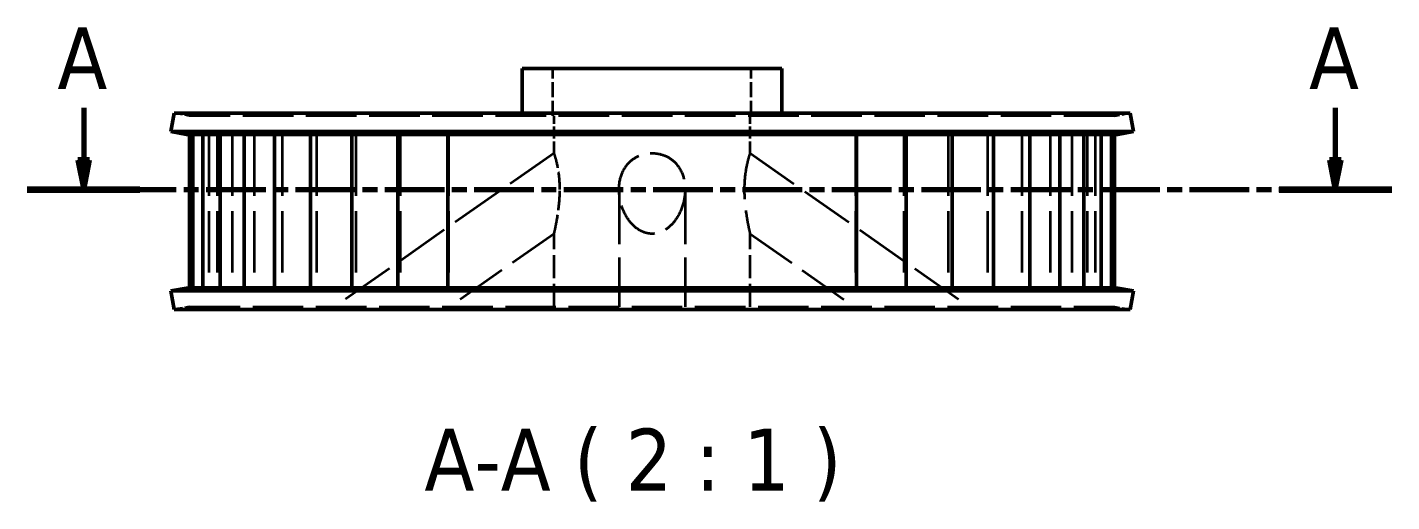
# Model space of a CAD drawing. Header units: millimetres. Extents: x 0 to 210, y 0 to 149.
# Drawn here: x 42.1 to 99.9, y 50.8 to 70.9 of the extents above; entities that cross this region are included whole.
import ezdxf

# ---------------------------------------------------------------- set-up
doc = ezdxf.new("R2010")
doc.units = ezdxf.units.MM
doc.header["$LTSCALE"] = 0.5
doc.linetypes.add('CHAIN', pattern=[0.3543, 0.2362, -0.0295, 0.0591, -0.0295])
doc.linetypes.add('DASHED', pattern=[0.2068, 0.1655, -0.0413])
for name, color, linetype, lineweight in [('Hidden (ISO)', 7, 'DASHED', 35), ('Section Line (ISO)', 7, 'CHAIN', 70), ('Symbol (ISO)', 7, 'Continuous', 25), ('Visible (ISO)', 7, 'Continuous', 50)]:
    doc.layers.add(name, color=color, linetype=linetype, lineweight=lineweight)
doc.styles.add('Label Text (ISO)', font='tahoma.ttf')

# ---------------------------------------------------------------- blocks, each defined once
blk = doc.blocks.new('2dTransSection1')
at = {"layer": 'Section Line (ISO)', "linetype": 'Continuous'}
for p, q in [((89.01, 134.92), (89.01, 130.51)), ((195.08, 134.92), (195.08, 130.51)), ((88.51, 130.51), (89.01, 128.01)), ((89.51, 130.51), (88.51, 130.51)), ((89.01, 130.51), (89.01, 128.01)), ((89.01, 128.01), (89.51, 130.51)), ((194.58, 130.51), (195.08, 128.01)), ((195.58, 130.51), (194.58, 130.51)), ((195.08, 130.51), (195.08, 128.01)), ((195.08, 128.01), (195.58, 130.51))]:
    blk.add_line(p, q, dxfattribs=at)
at = {"layer": 'Section Line (ISO)', "linetype": 'CHAIN', "ltscale": 42.770004}
blk.add_line((84.23, 128.01), (199.86, 128.01), dxfattribs=at)
at = {"layer": 'Section Line (ISO)', "linetype": 'Continuous', "lineweight": 140}
for p, q in [((84.23, 128.01), (93.78, 128.01)), ((190.31, 128.01), (199.86, 128.01))]:
    blk.add_line(p, q, dxfattribs=at)
at = {"layer": 'Section Line (ISO)', "linetype": 'Continuous', "flags": 128}
for points in [[(88.51, 130.51), (89.01, 128.01)], [(194.58, 130.51), (195.08, 128.01)]]:
    blk.add_lwpolyline(points, dxfattribs=at)
at = {"layer": 'Section Line (ISO)'}
for points in [[(88.51, 130.51), (89.01, 128.01), (89.51, 130.51), (88.51, 130.51)], [(194.58, 130.51), (195.08, 128.01), (195.58, 130.51), (194.58, 130.51)]]:
    blk.add_solid(points, dxfattribs=at)
at = {"layer": 'Section Line (ISO)', "char_height": 5.25, "attachment_point": 7, "style": 'Label Text (ISO)'}
for insert in [(86.78, 136.51), (192.85, 136.51)]:
    blk.add_mtext('A', dxfattribs=dict(at, insert=insert))

msp = doc.modelspace()

# ---------------------------------------------------------------- linework, layer by layer
at = {"layer": 'Hidden (ISO)', "ltscale": 7.615002}
for p, q in [((64.389, 67.127), (64.389, 69.127)), ((72.789, 67.127), (72.789, 69.127))]:
    msp.add_line(p, q, dxfattribs=at)
at = {"layer": 'Hidden (ISO)', "ltscale": 2.555832}
for p, q in [((48.994, 67.127), (48.333, 67.243)), ((88.183, 67.127), (88.844, 67.243)), ((48.994, 59.027), (48.333, 58.91)), ((88.183, 59.027), (88.844, 58.91))]:
    msp.add_line(p, q, dxfattribs=at)
at = {"layer": 'Hidden (ISO)', "ltscale": 25.884081}
for p, q in [((88.183, 67.127), (48.994, 67.127)), ((48.994, 59.027), (88.183, 59.027))]:
    msp.add_line(p, q, dxfattribs=at)
at = {"layer": 'Hidden (ISO)', "ltscale": 0.443733}
for p, q in [((63.089, 67.127), (63.089, 67.243)), ((74.089, 67.127), (74.089, 67.243))]:
    msp.add_line(p, q, dxfattribs=at)
at = {"layer": 'Hidden (ISO)', "ltscale": 6.032786}
for p, q in [((64.439, 65.542), (64.439, 67.127)), ((72.739, 65.542), (72.739, 67.127))]:
    msp.add_line(p, q, dxfattribs=at)
at = {"layer": 'Hidden (ISO)', "ltscale": 31.431335}
for p, q in [((49.807, 66.327), (49.807, 59.827)), ((50.156, 66.327), (50.156, 59.827)), ((50.799, 66.327), (50.799, 59.827)), ((51.726, 66.327), (51.726, 59.827)), ((52.922, 66.327), (52.922, 59.827)), ((54.368, 66.327), (54.368, 59.827)), ((56.042, 66.327), (56.042, 59.827)), ((57.916, 66.327), (57.916, 59.827)), ((59.962, 66.327), (59.962, 59.827)), ((77.215, 66.327), (77.215, 59.827)), ((79.261, 66.327), (79.261, 59.827)), ((81.136, 66.327), (81.136, 59.827)), ((82.809, 66.327), (82.809, 59.827)), ((84.255, 66.327), (84.255, 59.827)), ((85.451, 66.327), (85.451, 59.827)), ((86.378, 66.327), (86.378, 59.827)), ((87.021, 66.327), (87.021, 59.827)), ((87.37, 66.327), (87.37, 59.827))]:
    msp.add_line(p, q, dxfattribs=at)
at = {"layer": 'Hidden (ISO)', "ltscale": 27.464964}
for p, q in [((64.439, 65.542), (55.134, 59.027)), ((72.739, 65.542), (82.044, 59.027))]:
    msp.add_line(p, q, dxfattribs=at)
at = {"layer": 'Hidden (ISO)', "ltscale": 27.971617}
for p, q in [((67.189, 64.003), (67.189, 59.027)), ((69.989, 64.003), (69.989, 59.027))]:
    msp.add_line(p, q, dxfattribs=at)
at = {"layer": 'Hidden (ISO)', "ltscale": 26.112736}
for p, q in [((64.439, 62.124), (60.015, 59.027)), ((72.739, 62.124), (77.162, 59.027))]:
    msp.add_line(p, q, dxfattribs=at)
at = {"layer": 'Hidden (ISO)', "ltscale": 11.793325}
for p, q in [((64.439, 59.027), (64.439, 62.124)), ((72.739, 59.027), (72.739, 62.124))]:
    msp.add_line(p, q, dxfattribs=at)
at = {"layer": 'Hidden (ISO)', "ltscale": 8.924006}
msp.add_open_spline([(64.682, 64.003), (64.682, 64.214), (64.669, 64.441), (64.618, 64.855), (64.58, 65.041), (64.517, 65.293), (64.489, 65.388), (64.449, 65.512), (64.439, 65.542), (64.439, 65.542)], degree=3, knots=[0, 0, 0, 0, 0.0632848, 0.0632848, 0.1265697, 0.1265697, 0.1758722, 0.1758722, 0.2251748, 0.2251748, 0.2251748, 0.2251748], dxfattribs=at)
at = {"layer": 'Hidden (ISO)', "ltscale": 23.846029}
for points, knots in [([(69.989, 64.003), (69.989, 64.214), (69.955, 64.441), (69.797, 64.855), (69.673, 65.041), (69.402, 65.293), (69.253, 65.388), (68.929, 65.512), (68.753, 65.542), (68.424, 65.542), (68.249, 65.512), (67.924, 65.388), (67.776, 65.293), (67.504, 65.041), (67.38, 64.855), (67.223, 64.441), (67.189, 64.214), (67.189, 63.783), (67.225, 63.547), (67.366, 63.098), (67.472, 62.885), (67.711, 62.552), (67.858, 62.4), (68.114, 62.24), (68.205, 62.197), (68.394, 62.139), (68.491, 62.124), (68.686, 62.124), (68.784, 62.139), (68.972, 62.197), (69.064, 62.24), (69.319, 62.4), (69.466, 62.552), (69.706, 62.885), (69.811, 63.098), (69.953, 63.547), (69.989, 63.783), (69.989, 64.003)], [0, 0, 0, 0, 0.0632848, 0.0632848, 0.1265697, 0.1265697, 0.1758722, 0.1758722, 0.2251748, 0.2251748, 0.2744774, 0.2744774, 0.32378, 0.32378, 0.3870648, 0.3870648, 0.4503496, 0.4503496, 0.5163703, 0.5163703, 0.5823909, 0.5823909, 0.640835, 0.640835, 0.670057, 0.670057, 0.699279, 0.699279, 0.7285011, 0.7285011, 0.7577231, 0.7577231, 0.8161672, 0.8161672, 0.8821878, 0.8821878, 0.9482085, 0.9482085, 0.9482085, 0.9482085]), ([(72.739, 65.542), (72.739, 65.542), (72.728, 65.512), (72.688, 65.388), (72.66, 65.293), (72.598, 65.041), (72.56, 64.855), (72.508, 64.441), (72.495, 64.214), (72.495, 63.783), (72.509, 63.547), (72.555, 63.098), (72.588, 62.885), (72.646, 62.552), (72.677, 62.4), (72.712, 62.24), (72.722, 62.197), (72.735, 62.139), (72.739, 62.124), (72.739, 62.124)], [0.2251748, 0.2251748, 0.2251748, 0.2251748, 0.2744774, 0.2744774, 0.32378, 0.32378, 0.3870648, 0.3870648, 0.4503496, 0.4503496, 0.5163703, 0.5163703, 0.5823909, 0.5823909, 0.640835, 0.640835, 0.670057, 0.670057, 0.699279, 0.699279, 0.699279, 0.699279])]:
    msp.add_open_spline(points, degree=3, knots=knots, dxfattribs=at)
at = {"layer": 'Hidden (ISO)', "ltscale": 9.852194}
msp.add_open_spline([(64.439, 62.124), (64.439, 62.124), (64.442, 62.139), (64.455, 62.197), (64.465, 62.24), (64.5, 62.4), (64.531, 62.552), (64.59, 62.885), (64.622, 63.098), (64.668, 63.547), (64.682, 63.783), (64.682, 64.003)], degree=3, knots=[0.699279, 0.699279, 0.699279, 0.699279, 0.7285011, 0.7285011, 0.7577231, 0.7577231, 0.8161672, 0.8161672, 0.8821878, 0.8821878, 0.9482085, 0.9482085, 0.9482085, 0.9482085], dxfattribs=at)
at = {"layer": 'Visible (ISO)'}
for p, q in [((74.089, 69.127), (63.089, 69.127)), ((63.089, 67.243), (63.089, 69.127)), ((74.089, 67.243), (74.089, 69.127)), ((48.333, 67.243), (48.194, 66.455)), ((88.844, 67.243), (48.333, 67.243)), ((88.844, 67.243), (88.983, 66.455)), ((88.983, 66.455), (48.194, 66.455)), ((48.855, 66.339), (48.194, 66.455)), ((48.994, 66.327), (48.995, 66.327)), ((48.994, 66.327), (48.994, 59.827)), ((49.129, 66.327), (48.995, 66.327)), ((49.127, 66.327), (49.127, 59.827)), ((49.129, 66.327), (49.17, 66.327)), ((49.57, 66.327), (49.17, 66.327)), ((49.561, 66.327), (49.561, 59.827)), ((49.57, 66.327), (49.651, 66.327)), ((50.311, 66.327), (49.651, 66.327)), ((50.291, 66.327), (50.291, 59.827)), ((50.311, 66.327), (50.43, 66.327)), ((51.341, 66.327), (50.43, 66.327)), ((51.305, 66.327), (51.305, 59.827)), ((51.341, 66.327), (51.497, 66.327)), ((52.642, 66.327), (51.497, 66.327)), ((52.586, 66.327), (52.586, 59.827)), ((52.642, 66.327), (52.832, 66.327)), ((54.195, 66.327), (52.832, 66.327)), ((54.115, 66.327), (54.115, 59.827)), ((54.195, 66.327), (54.416, 66.327)), ((55.975, 66.327), (54.416, 66.327)), ((55.868, 66.327), (55.868, 59.827)), ((55.975, 66.327), (56.224, 66.327)), ((57.953, 66.327), (56.224, 66.327)), ((57.816, 66.327), (57.816, 59.827)), ((57.953, 66.327), (58.226, 66.327)), ((60.1, 66.327), (58.226, 66.327)), ((59.93, 66.327), (59.93, 59.827)), ((60.1, 66.327), (60.392, 66.327)), ((62.38, 66.327), (60.392, 66.327)), ((62.38, 66.327), (62.688, 66.327)), ((64.758, 66.327), (62.688, 66.327)), ((64.758, 66.327), (65.076, 66.327)), ((67.197, 66.327), (65.076, 66.327)), ((67.197, 66.327), (67.52, 66.327)), ((69.657, 66.327), (67.52, 66.327)), ((69.657, 66.327), (69.98, 66.327)), ((72.101, 66.327), (69.98, 66.327)), ((72.101, 66.327), (72.419, 66.327)), ((74.49, 66.327), (72.419, 66.327)), ((74.49, 66.327), (74.797, 66.327)), ((76.785, 66.327), (74.797, 66.327)), ((76.785, 66.327), (77.078, 66.327)), ((78.951, 66.327), (77.078, 66.327)), ((77.248, 59.827), (77.248, 66.327)), ((78.951, 66.327), (79.224, 66.327)), ((80.953, 66.327), (79.224, 66.327)), ((79.361, 59.827), (79.361, 66.327)), ((80.953, 66.327), (81.203, 66.327)), ((82.761, 66.327), (81.203, 66.327)), ((81.31, 59.827), (81.31, 66.327)), ((82.761, 66.327), (82.983, 66.327)), ((84.345, 66.327), (82.983, 66.327)), ((83.062, 59.827), (83.062, 66.327)), ((84.345, 66.327), (84.535, 66.327)), ((85.681, 66.327), (84.535, 66.327)), ((84.591, 59.827), (84.591, 66.327)), ((85.681, 66.327), (85.837, 66.327)), ((86.747, 66.327), (85.837, 66.327)), ((85.873, 59.827), (85.873, 66.327)), ((86.747, 66.327), (86.866, 66.327)), ((87.527, 66.327), (86.866, 66.327)), ((86.886, 59.827), (86.886, 66.327)), ((87.527, 66.327), (87.607, 66.327)), ((88.008, 66.327), (87.607, 66.327)), ((87.616, 59.827), (87.616, 66.327)), ((88.008, 66.327), (88.048, 66.327)), ((88.182, 66.327), (88.048, 66.327)), ((88.05, 59.827), (88.05, 66.327)), ((88.182, 66.327), (88.183, 66.327)), ((88.183, 66.327), (88.183, 59.827)), ((88.322, 66.339), (88.983, 66.455)), ((48.855, 59.814), (48.194, 59.698)), ((48.194, 59.698), (88.983, 59.698)), ((48.333, 58.91), (48.194, 59.698)), ((48.995, 59.827), (48.994, 59.827)), ((48.995, 59.827), (49.129, 59.827)), ((49.17, 59.827), (49.129, 59.827)), ((49.17, 59.827), (49.57, 59.827)), ((49.651, 59.827), (49.57, 59.827)), ((49.651, 59.827), (50.311, 59.827)), ((50.43, 59.827), (50.311, 59.827)), ((50.43, 59.827), (51.341, 59.827)), ((51.497, 59.827), (51.341, 59.827)), ((51.497, 59.827), (52.642, 59.827)), ((52.832, 59.827), (52.642, 59.827)), ((52.832, 59.827), (54.195, 59.827)), ((54.416, 59.827), (54.195, 59.827)), ((54.416, 59.827), (55.975, 59.827)), ((56.224, 59.827), (55.975, 59.827)), ((56.224, 59.827), (57.953, 59.827)), ((58.226, 59.827), (57.953, 59.827)), ((58.226, 59.827), (60.1, 59.827)), ((60.392, 59.827), (60.1, 59.827)), ((60.392, 59.827), (62.38, 59.827)), ((62.688, 59.827), (62.38, 59.827)), ((62.688, 59.827), (64.758, 59.827)), ((65.076, 59.827), (64.758, 59.827)), ((65.076, 59.827), (67.197, 59.827)), ((67.52, 59.827), (67.197, 59.827)), ((67.52, 59.827), (69.657, 59.827)), ((69.98, 59.827), (69.657, 59.827)), ((69.98, 59.827), (72.101, 59.827)), ((72.419, 59.827), (72.101, 59.827)), ((72.419, 59.827), (74.49, 59.827)), ((74.797, 59.827), (74.49, 59.827)), ((74.797, 59.827), (76.785, 59.827)), ((77.078, 59.827), (76.785, 59.827)), ((77.078, 59.827), (78.951, 59.827)), ((79.224, 59.827), (78.951, 59.827)), ((79.224, 59.827), (80.953, 59.827)), ((81.203, 59.827), (80.953, 59.827)), ((81.203, 59.827), (82.761, 59.827)), ((82.983, 59.827), (82.761, 59.827)), ((82.983, 59.827), (84.345, 59.827)), ((84.535, 59.827), (84.345, 59.827)), ((84.535, 59.827), (85.681, 59.827)), ((85.837, 59.827), (85.681, 59.827)), ((85.837, 59.827), (86.747, 59.827)), ((86.866, 59.827), (86.747, 59.827)), ((86.866, 59.827), (87.527, 59.827)), ((87.607, 59.827), (87.527, 59.827)), ((87.607, 59.827), (88.008, 59.827)), ((88.048, 59.827), (88.008, 59.827)), ((88.048, 59.827), (88.182, 59.827)), ((88.183, 59.827), (88.182, 59.827)), ((88.322, 59.814), (88.983, 59.698)), ((88.844, 58.91), (88.983, 59.698)), ((48.333, 58.91), (88.844, 58.91))]:
    msp.add_line(p, q, dxfattribs=at)
for centre, start, end in [((48.994, 67.127), 260, 270), ((88.183, 67.127), 270, 280), ((48.994, 59.027), 90, 100), ((88.183, 59.027), 80, 90)]:
    msp.add_arc(centre, 0.8, start, end, dxfattribs=at)

# ---------------------------------------------------------------- block references
at = {"layer": 'Section Line (ISO)', "xscale": 0.5, "yscale": 0.5, "zscale": 0.5}
msp.add_blockref('2dTransSection1', (0, 0), dxfattribs=at)

# ---------------------------------------------------------------- texts
at = {"layer": 'Symbol (ISO)', "insert": (58.942, 50.763), "char_height": 2.625, "attachment_point": 7, "style": 'Label Text (ISO)'}
msp.add_mtext('A-A ( 2 : 1 )', dxfattribs=at)

doc.saveas('drawing.dxf')
